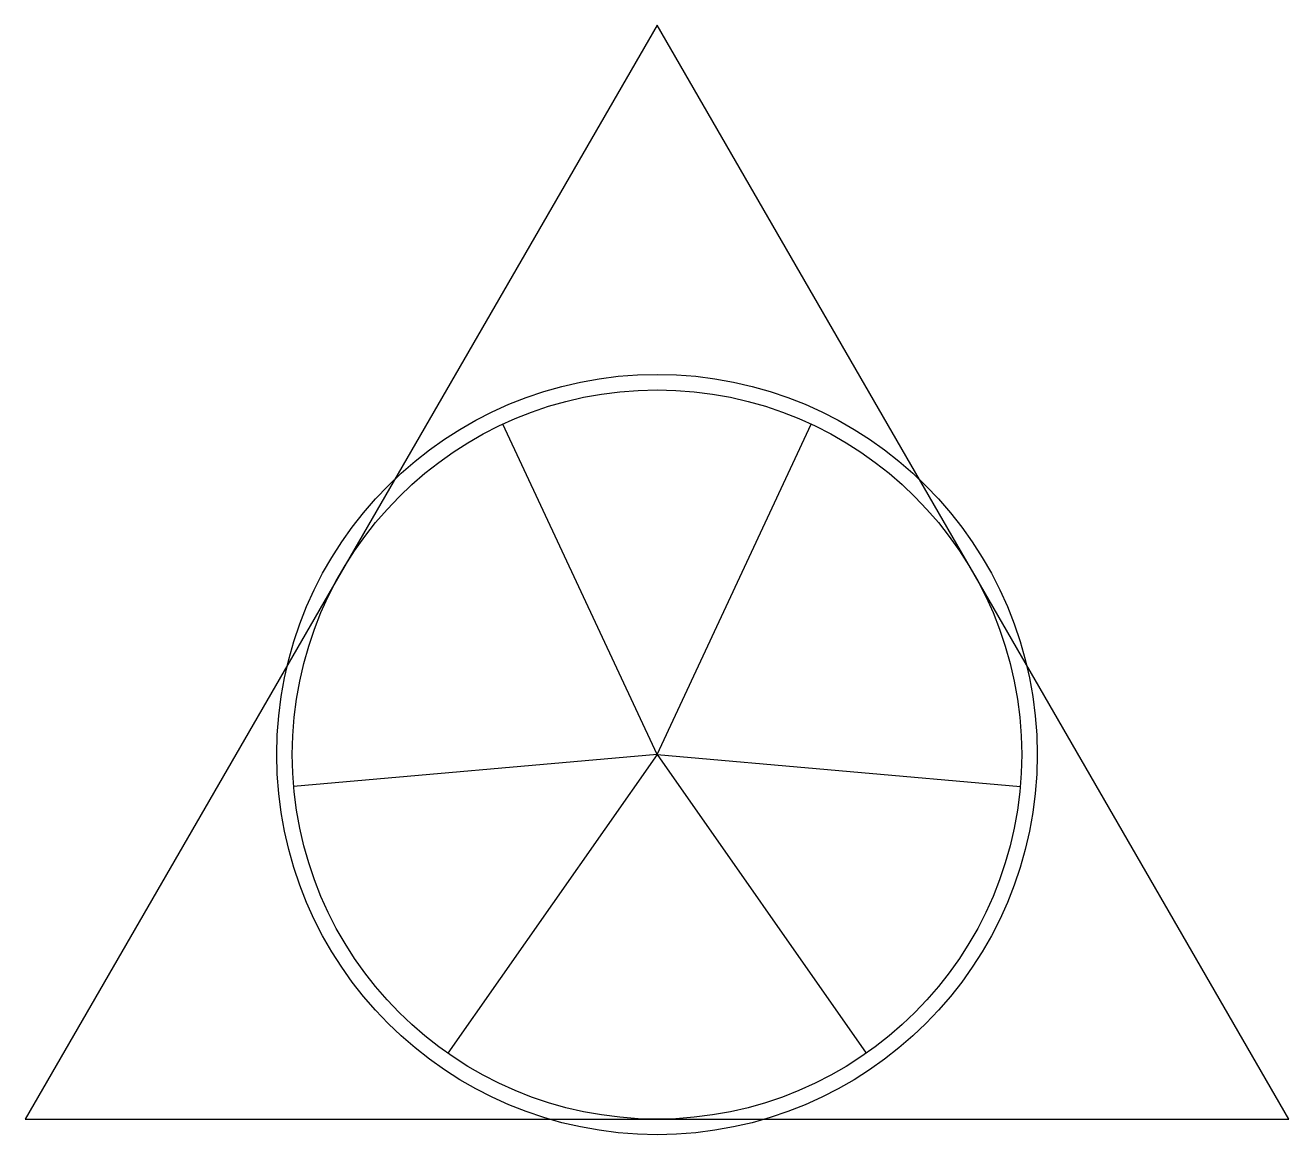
# Model space of a CAD drawing. Header units: feet. Extents: x -0.87 to 0.87, y -0.52 to 1.
import ezdxf

# ---------------------------------------------------------------- set-up
doc = ezdxf.new("R2010")
doc.units = ezdxf.units.FT
doc.header["$MEASUREMENT"] = 0
doc.layers.add('3DFACE', color=7, linetype='Continuous')

msp = doc.modelspace()

# ---------------------------------------------------------------- linework, layer by layer
for q in [(-0.2113, 0.4532, 1.0001), (0.2113, 0.4532, 1.0001), (-0.4981, -0.0436, 1.0001), (-0.2868, -0.4096, 1.0001), (0.2868, -0.4096, 1.0001), (0.4981, -0.0436, 1.0001)]:
    msp.add_line((0, 0, 1.0001), q)
at = {"elevation": 0.99}
msp.add_lwpolyline([(0, 1), (-0.866, -0.5), (0.866, -0.5)], close=True, dxfattribs=at)
msp.add_circle((0, 0, 1.0001), 0.5)
at = {"layer": '3DFACE'}
msp.add_circle((0, 0, 1), 0.5213, dxfattribs=at)
at = {"layer": 'Defpoints'}
msp.add_point((0, 0), dxfattribs=at)

doc.saveas('drawing.dxf')
